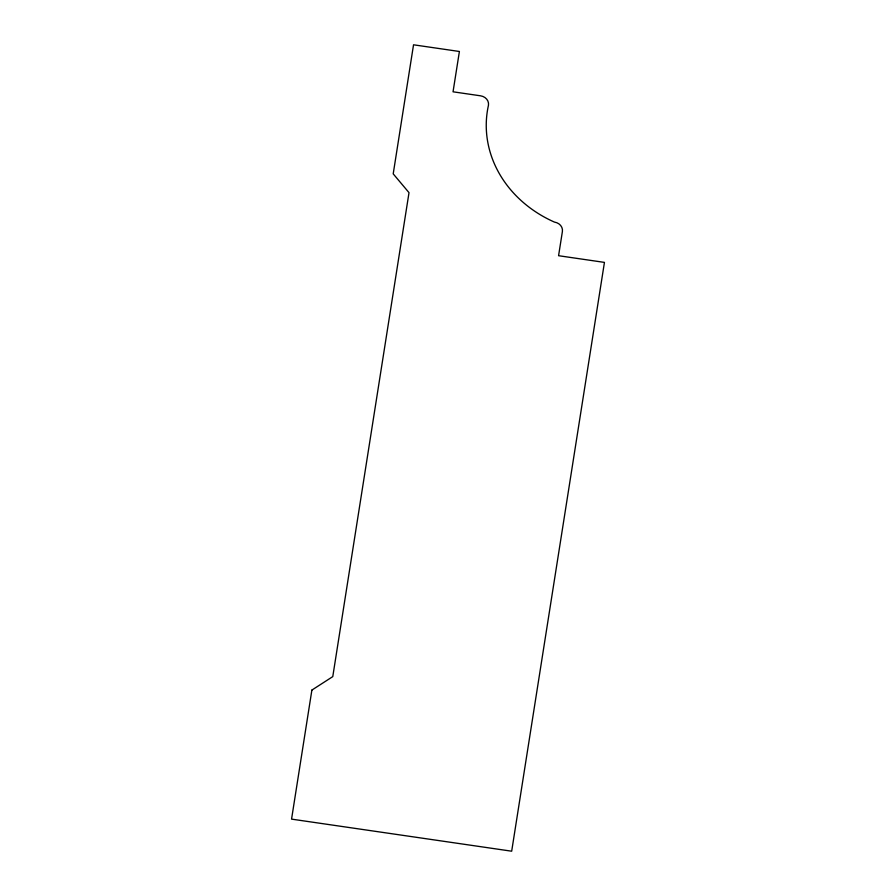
<?xml version="1.0" encoding="UTF-8"?>
<svg xmlns="http://www.w3.org/2000/svg" width="896" height="896" viewBox="0 0 896 896"><rect width="100%" height="100%" fill="white"/><g stroke="black" fill="none" stroke-linecap="round" stroke-linejoin="round"><path stroke-width="1.34" d="M311.886 690.077L291.558 819.123L511.683 851.2L604.442 262.394L558.578 255.707L562.397 231.504A9.274 8.165 6 0 0 554.49 222.107A119.381 105.112 6 0 1 488.466 105.224A9.274 8.165 6 0 0 480.558 95.816L453.04 91.806L459.402 51.486L413.538 44.8L393.21 173.858L409.013 192.662L332.774 676.614L311.886 690.077"/></g></svg>
